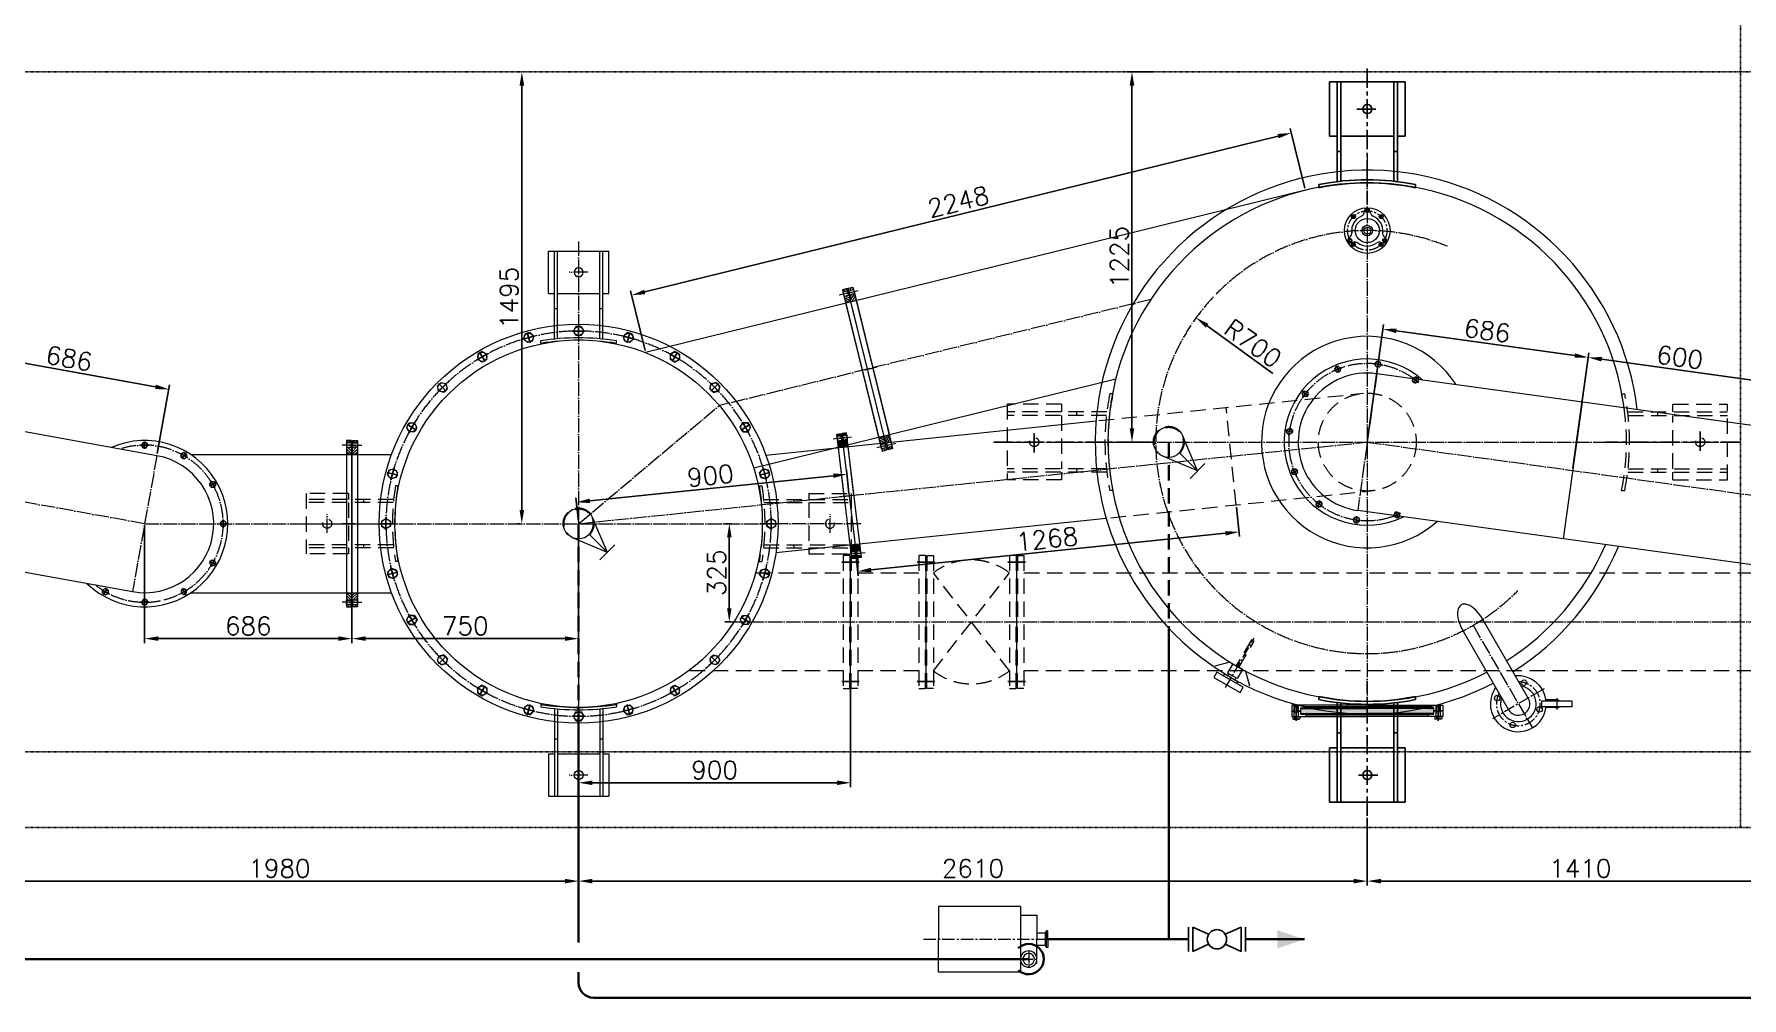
# Model space of a CAD drawing. Header units: millimetres. Extents: x 12181 to 44419, y -180123 to -157321.
# Drawn here: x 23020 to 28671, y -177285 to -174096 of the extents above; entities that cross this region are included whole.
import ezdxf

# ---------------------------------------------------------------- set-up
doc = ezdxf.new("R2010")
doc.units = ezdxf.units.MM
doc.header["$LTSCALE"] = 2
doc.header["$MEASUREMENT"] = 0
for name, pattern in [('ACAD_ISO04W100', [30, 24, -3, 0, -3]), ('CENTER', [50.8, 31.75, -6.35, 6.35, -6.35]), ('CENTER2', [28.575, 19.05, -3.175, 3.175, -3.175]), ('DASHED', [0.75, 0.5, -0.25]), ('DASHEDX2', [38.1, 25.4, -12.7]), ('DIVIDE2', [15.875, 6.35, -3.175, 0, -3.175, 0, -3.175])]:
    doc.linetypes.add(name, pattern=pattern)
doc.layers.get('0').update_dxf_attribs({"lineweight": 20})
for name, color, linetype, lineweight in [('1', 1, 'Continuous', 9), ('中心线', 1, 'CENTER2', 13), ('中心线层', 1, 'ACAD_ISO04W100', 9), ('乙醇', 220, 'Continuous', 30), ('剖面线层', 4, 'Continuous', 9), ('尺寸线层', 3, 'Continuous', 13), ('工艺线', 4, 'Continuous', 30), ('标注1', 7, 'Continuous', 5), ('细实线', 8, 'Continuous', 13), ('虚线', 142, 'DASHEDX2', 13)]:
    doc.layers.add(name, color=color, linetype=linetype, lineweight=lineweight)
for name, color, linetype in [('2', 2, 'DASHED'), ('3', 3, 'CENTER'), ('center', 1, 'CENTER'), ('P-FITT', 7, 'Continuous'), ('PIPE1', 1, 'Continuous'), ('PIPING1', 7, 'Continuous'), ('TEXT', 7, 'Continuous'), ('平台', 252, 'DIVIDE2')]:
    doc.layers.add(name, color=color, linetype=linetype)
doc.layers.get('PIPING1').off()
doc.styles.get("Standard").update_dxf_attribs({"font": 'txt.shx', "bigfont": 'hztxt.shx'})
doc.dimstyles.new('总装图', dxfattribs={"dimscale": 1.5, "dimtxt": 40, "dimasz": 30, "dimexe": 10, "dimexo": 5, "dimgap": 8, "dimtad": 1, "dimdec": 0, "dimtxsty": 'Standard', "dimcen": 2.5, "dimadec": 0, "dimazin": 0, "dimtfac": 1, "dimtdec": 0, "dimtmove": 0, "dimatfit": 3, "dimfxl": 1, "dimarcsym": 0})
pattern_1 = [(135, (1434.5051, 121861.4781), (-0.4419417382, -0.4419417382), []), (225, (1434.5051, 121861.4781), (0.4419417382, -0.4419417382), [])]

# ---------------------------------------------------------------- blocks, each defined once
blk = doc.blocks.new('A$C7E2A687A')
at = {"layer": '平台', "ltscale": 0.1}
for p, q in [((12725, -5225), (12725, 0)), ((0, -2725), (18900, -2725)), ((0, -4975), (18900, -4975)), ((0, -5225), (18900, -5225))]:
    blk.add_line(p, q, dxfattribs=at)
blk = doc.blocks.new('A$C6A160DEB')
for p, q in [((25.5, 73.2), (25.5, 0)), ((75.5, 73.2), (25.5, 73.2)), ((75.5, 100), (325.5, 100)), ((75.5, 100), (75.5, 0)), ((325.5, 100), (325.5, 0)), ((-8, 25.2), (-4, 25.2)), ((-8, 0), (-8, 25.2)), ((-8, 0), (-8, -25.2)), ((-4, -25.2), (-4, 25.2)), ((0, 19), (-4, 25.2)), ((0, 19), (0, -19.1)), ((0, 19), (25.5, 19)), ((25.5, -73.2), (25.5, 0)), ((75.5, 0), (75.5, -60.5)), ((325.5, -100), (325.5, 0)), ((-8, -25.2), (-4, -25.2)), ((0, -19.1), (-4, -25.2)), ((0, -19.1), (25.5, -19.1)), ((28.9, -73.2), (25.5, -73.2)), ((75.5, -60.5), (75.5, -100)), ((75.5, -100), (325.5, -100))]:
    blk.add_line(p, q)
for radius in [25, 17.5]:
    blk.add_circle((50.5, -60.5), radius)
at = {"layer": '中心线'}
for p, q in [((371.7, 0), (-40.3, 0)), ((50.5, -35.5), (50.5, -85.5)), ((75.5, -60.5), (25.5, -60.5))]:
    blk.add_line(p, q, dxfattribs=at)
blk = doc.blocks.new('A$C075C7496')
at = {"layer": 'center'}
for p, q in [((0, -378.3), (0, 68.5)), ((34.6, -243.8), (-34.9, -243.8))]:
    blk.add_line(p, q, dxfattribs=at)
at = {"layer": 'TEXT'}
for p, q in [((-160, 16.2), (-160, 6)), ((160, 16.2), (160, 6)), ((-100, -3.8), (-100, -333.8)), ((-88, -5.2), (-88, -333.8)), ((88, -5.2), (88, -333.8)), ((100, -3.8), (100, -333.8)), ((-100, -103.8), (-88, -103.8)), ((88, -103.8), (100, -103.8)), ((-125, -153.8), (-100, -153.8)), ((-125, -153.8), (-125, -333.8)), ((-88, -153.8), (88, -153.8)), ((100, -153.8), (125, -153.8)), ((125, -153.8), (125, -333.8)), ((-125, -333.8), (125, -333.8))]:
    blk.add_line(p, q, dxfattribs=at)
blk.add_circle((0, -243.8), 15, dxfattribs=at)
for radius, start, end in [(800, 258.463, 281.537), (810, 258.6074, 281.3926)]:
    blk.add_arc((0, 800), radius, start, end, dxfattribs=at)
blk = doc.blocks.new('*D2206')
at = {"layer": 'Defpoints', "color": 0}
for p in [(24821.5, -176390.2), (27431.5, -176681.8), (27431.5, -176898.4)]:
    blk.add_point(p, dxfattribs=at)
at = {"layer": '尺寸线层', "color": 0, "lineweight": -2}
for p, q in [((24821.5, -176397.7), (24821.5, -176913.4)), ((27431.5, -176689.3), (27431.5, -176913.4)), ((24866.5, -176898.4), (27386.5, -176898.4))]:
    blk.add_line(p, q, dxfattribs=at)
at = {"layer": '尺寸线层', "color": 0}
for points in [[(24866.5, -176890.9), (24866.5, -176905.9), (24821.5, -176898.4)], [(27386.5, -176890.9), (27386.5, -176905.9), (27431.5, -176898.4)]]:
    blk.add_solid(points, dxfattribs=at)
at = {"layer": '尺寸线层', "color": 0, "insert": (26126.5, -176856.4), "char_height": 60, "attachment_point": 5}
blk.add_mtext('2610', dxfattribs=at)
blk = doc.blocks.new('*U1981', base_point=(-70.7, 734.2))
at = {"color": 7}
for p, q in [((-78.6, 745.6), (-79.5, 744.1)), ((-79.5, 744.1), (-79.5, 724.3)), ((-70.7, 745.6), (-78.6, 745.6)), ((-70.7, 739.9), (-78.6, 739.9)), ((-70.7, 745.6), (-70.7, 722.8)), ((-70.7, 741.2), (-37.7, 741.2)), ((-55.7, 741.2), (-55.7, 727.2)), ((-37.7, 741.2), (-37.7, 727.2)), ((-37.7, 741.2), (-35.7, 739.2)), ((-35.7, 739.2), (-35.7, 729.2)), ((-78.6, 722.8), (-79.5, 724.3)), ((-70.7, 728.5), (-78.6, 728.5)), ((-70.7, 722.8), (-78.6, 722.8)), ((-70.7, 734.2), (-70.7, 734.2)), ((-70.7, 734.2), (-70.7, 734.2)), ((-70.7, 734.2), (-70.7, 734.2)), ((-70.7, 727.2), (-37.7, 727.2)), ((-35.7, 729.2), (-37.7, 727.2))]:
    blk.add_line(p, q, dxfattribs=at)
for centre, radius, start, end in [((-74.4, 742.8), 5.04, 154.3843, 214.3843), ((-60.6, 734.2), 18.8, 162.412, 197.588), ((-74.4, 725.7), 5.04, 145.6157, 205.6157)]:
    blk.add_arc(centre, radius, start, end, dxfattribs=at)
at = {"layer": '1', "color": 1}
for p, q in [((-55.7, 739.8), (-59.5, 741.2)), ((-55.7, 739.8), (-36.3, 739.8)), ((-55.7, 728.6), (-59.5, 727.2)), ((-55.7, 728.6), (-36.3, 728.6))]:
    blk.add_line(p, q, dxfattribs=at)
at = {"layer": '3', "color": 3, "ltscale": 2}
blk.add_line((-84.5, 734.2), (-30.7, 734.2), dxfattribs=at)
blk = doc.blocks.new('A$C649A0548')
at = {"layer": '细实线'}
h = blk.add_hatch(dxfattribs=at)
h.set_pattern_fill('ANSI37', color=256, scale=5, angle=90, style=0)
h.set_pattern_definition(pattern_1)
h.paths.add_polyline_path([(-200, -8), (-220, -8), (-220, -10.5), (-200, -10.5)])
h.paths.add_polyline_path([(220, -8), (200, -8), (200, -10.5), (220, -10.5)])
h = blk.add_hatch(dxfattribs=at)
h.set_pattern_fill('GRASS', color=256, scale=5, angle=90, style=0)
h.set_pattern_definition([(180, (1434.505, 121861.478), (-3.5355339, -3.5355339), [0.9375, -6.13356781]), (135, (1434.505, 121861.478), (-3.5355339, -3.5355339), [0.9375, -4.0625]), (225, (1434.505, 121861.478), (3.5355339, -3.5355339), [0.9375, -4.0625])])
h.paths.add_polyline_path([(0, -26.5), (0, -10.5), (-220, -10.5), (-220, -26.5)])
h.paths.add_polyline_path([(0, -10.5), (0, -26.5), (220, -26.5), (220, -10.5)])
h = blk.add_hatch(dxfattribs=at)
h.set_pattern_fill('ANSI37', color=256, scale=5, angle=90, style=0)
h.set_pattern_definition(pattern_1)
h.paths.add_polyline_path([(220, -26.5), (200, -26.5), (200, -29), (220, -29)])
h.paths.add_polyline_path([(-200, -26.5), (-220, -26.5), (-220, -29), (-200, -29)])
for p, q in [((0, 0), (-250, 0)), ((0, 0), (250, 0)), ((-250, 0), (-250, -18)), ((-250, -18), (-242, -18)), ((-250, -19), (-250, -37)), ((-250, -19), (-242, -19)), ((-250, -37), (-242, -37)), ((-241, -3), (-241, 0)), ((-229, -3), (-229, 0)), ((-228, -18), (-220, -18)), ((-228, -19), (-220, -19)), ((-228, -37), (0, -37)), ((-220, -29), (-220, -8)), ((-220, -8), (0, -8)), ((-220, -10.5), (0, -10.5)), ((-220, -26.5), (0, -26.5)), ((-220, -29), (0, -29)), ((-210, 0), (-210, -4)), ((-210, -4), (0, -4)), ((-206, -37), (-200, -31)), ((-200, -8), (-200, -4)), ((-200, -10.5), (-200, -8)), ((-200, -29), (-200, -26.5)), ((-200, -29), (-200, -31)), ((-200, -31), (0, -31)), ((210, -4), (0, -4)), ((220, -8), (0, -8)), ((220, -8), (0, -8)), ((220, -10.5), (0, -10.5)), ((220, -10.5), (0, -10.5)), ((220, -26.5), (0, -26.5)), ((220, -26.5), (0, -26.5)), ((220, -29), (0, -29)), ((220, -29), (0, -29)), ((200, -31), (0, -31)), ((228, -37), (0, -37)), ((200, -8), (200, -4)), ((200, -10.5), (200, -8)), ((200, -29), (200, -26.5)), ((200, -29), (200, -31)), ((206, -37), (200, -31)), ((210, 0), (210, -4)), ((220, -29), (220, -8)), ((228, -18), (220, -18)), ((228, -19), (220, -19)), ((229, -3), (229, 0)), ((241, -3), (241, 0)), ((250, -18), (242, -18)), ((250, -19), (242, -19)), ((250, -37), (242, -37)), ((250, 0), (250, -18)), ((250, -19), (250, -37))]:
    blk.add_line(p, q)
at = {"layer": '中心线层'}
blk.add_line((0, 10), (0, -43.6), dxfattribs=at)
at = {"layer": '细实线'}
for p, q in [((-242, -4), (-242, 0)), ((-228, -18), (-228, 0)), ((228, -18), (228, 0)), ((242, -4), (242, 0))]:
    blk.add_line(p, q, dxfattribs=at)
at = {"rotation": 90}
blk.add_blockref('*U1981', (-235, -37), dxfattribs=at)
at = {"xscale": -1, "rotation": 270}
blk.add_blockref('*U1981', (235, -37), dxfattribs=at)
blk = doc.blocks.new('ARRAY')
at = {"layer": 'PIPE1'}
blk.add_solid([(0, 0), (-1, -3), (1, -3)], dxfattribs=at)
blk = doc.blocks.new('ARRAYR')
at = {"layer": 'PIPING1', "rotation": 270}
blk.add_blockref('ARRAY', (0, 0), dxfattribs=at)
blk = doc.blocks.new('ARROWR')
at = {"layer": 'PIPING1'}
blk.add_blockref('ARRAYR', (0.12, -0.03), dxfattribs=at)
blk = doc.blocks.new('A$C418601B7')
at = {"layer": 'P-FITT', "color": 7}
for p, q in [((-2.35, 1), (-2.35, -1)), ((-2, 1), (-2, -1)), ((-0.69, 0.41), (-2, 1)), ((0.69, 0.41), (2, 1)), ((2, 1), (2, -1)), ((2.35, 1), (2.35, -1)), ((-2, -1), (-0.69, -0.41)), ((2, -1), (0.69, -0.41))]:
    blk.add_line(p, q, dxfattribs=at)
blk.add_circle((0, 0), 0.8, dxfattribs=at)
blk = doc.blocks.new('A$C082A5A86')
at = {"layer": '工艺线', "xscale": 40, "yscale": 40, "zscale": 40}
blk.add_blockref('A$C418601B7', (-93.8, 0), dxfattribs=at)
blk = doc.blocks.new('*D2157')
at = {"layer": 'Defpoints', "color": 0}
for p in [(24821.5, -175715.6), (24071.5, -175944.1), (24821.5, -176096)]:
    blk.add_point(p, dxfattribs=at)
at = {"layer": '尺寸线层', "color": 0, "lineweight": -2}
for p, q in [((24821.5, -175723.1), (24821.5, -176111)), ((24071.5, -175951.6), (24071.5, -176111)), ((24116.5, -176096), (24776.5, -176096))]:
    blk.add_line(p, q, dxfattribs=at)
at = {"layer": '尺寸线层', "color": 0}
for points in [[(24116.5, -176088.5), (24116.5, -176103.5), (24071.5, -176096)], [(24776.5, -176088.5), (24776.5, -176103.5), (24821.5, -176096)]]:
    blk.add_solid(points, dxfattribs=at)
at = {"layer": '尺寸线层', "color": 0, "insert": (24446.5, -176054), "char_height": 60, "attachment_point": 5}
blk.add_mtext('750', dxfattribs=at)
blk = doc.blocks.new('*U2014', base_point=(600, 295.1))
at = {"color": 7}
for p, q in [((585, 303.7), (600, 312.4)), ((585, 303.7), (585, 286.4)), ((585, 286.4), (600, 277.7)), ((615, 303.7), (600, 312.4)), ((615, 286.4), (600, 277.7)), ((615, 303.7), (615, 286.4))]:
    blk.add_line(p, q, dxfattribs=at)
blk.add_circle((600, 295.1), 15, dxfattribs=at)
at = {"layer": '3', "color": 3}
for p, q in [((582, 295.1), (618, 295.1)), ((600, 315.4), (600, 274.7))]:
    blk.add_line(p, q, dxfattribs=at)
blk = doc.blocks.new('A$C54754582')
at = {"layer": '剖面线层'}
h = blk.add_hatch(dxfattribs=at)
h.set_pattern_fill('ANSI31', color=256, scale=2, style=0)
h.set_pattern_definition([(45, (-468.4355, -341.444), (-4.49013, 4.49013), [])])
h.paths.add_polyline_path([(237, 16.5), (235.5, 18), (230, 18), (230, 0), (253, 0), (253, 16), (251, 18), (247.4, 18), (245.5, 18), (244, 16.5), (242.5, 18), (238.5, 18)])
h.paths.add_polyline_path([(275, 16), (267, 16), (267, 0), (275, 0)])
h.paths.add_polyline_path([(-237, 16.5), (-238.5, 18), (-242.5, 18), (-244, 16.5), (-245.5, 18), (-251, 18), (-253, 16), (-253, 0), (-230, 0), (-230, 18), (-233.6, 18), (-235.5, 18)])
h.paths.add_polyline_path([(-267, 16), (-275, 16), (-275, 0), (-267, 0)])
for p, q in [((-260, 0), (260, 0)), ((-253, 16), (-251, 18)), ((-245.5, 18), (-244, 18)), ((-245.5, 18), (-244, 16.5)), ((-244, 18), (-242.5, 18)), ((-244, 16.5), (-242.5, 18)), ((-238.5, 18), (-237, 18)), ((-238.5, 18), (-237, 16.5)), ((-237, 18), (-235.5, 18)), ((-237, 16.5), (-235.5, 18)), ((247.4, 18), (-233.6, 18)), ((237, 18), (235.5, 18)), ((237, 16.5), (235.5, 18)), ((238.5, 18), (237, 18)), ((238.5, 18), (237, 16.5)), ((244, 18), (242.5, 18)), ((244, 16.5), (242.5, 18)), ((245.5, 18), (244, 18)), ((245.5, 18), (244, 16.5)), ((251, 18), (247.4, 18)), ((253, 16), (251, 18))]:
    blk.add_line(p, q)
for points in [[(-253, 16), (-275, 16), (-275, 0), (275, 0), (275, 16), (253, 16)], [(-230, 18), (-251, 18)], [(247.4, 18), (251, 18)]]:
    blk.add_lwpolyline(points)
for points in [[(-267, 0), (-253, 0), (-253, 16), (-267, 16)], [(-230, 0), (230, 0), (230, 18), (-230, 18)], [(267, 0), (253, 0), (253, 16), (267, 16)]]:
    blk.add_lwpolyline(points, close=True)
at = {"layer": '中心线层'}
for p, q in [((-260, 26), (-260, -14.4)), ((0, 26), (0, -14.4)), ((260, 26), (260, -14.4))]:
    blk.add_line(p, q, dxfattribs=at)
blk = doc.blocks.new('A$C518B66CE')
at = {"layer": '标注1', "lineweight": 5}
for p, q in [((0, 200), (-69.5, 28.1)), ((-52, 200), (52, 200)), ((0, 75), (0, 200)), ((0, 200), (69.5, 28.1))]:
    blk.add_line(p, q, dxfattribs=at)
blk.add_circle((0, 0), 75, dxfattribs=at)
blk = doc.blocks.new('*U1896', base_point=(600, 295.1))
at = {"color": 7}
for p, q in [((591, 300.3), (600, 305.5)), ((591, 300.3), (591, 289.9)), ((591, 289.9), (600, 284.7)), ((609, 300.3), (600, 305.5)), ((609, 289.9), (600, 284.7)), ((609, 300.3), (609, 289.9))]:
    blk.add_line(p, q, dxfattribs=at)
blk.add_circle((600, 295.1), 9, dxfattribs=at)
at = {"layer": '3', "color": 3}
for p, q in [((588, 295.1), (612, 295.1)), ((600, 308.5), (600, 281.7))]:
    blk.add_line(p, q, dxfattribs=at)
blk = doc.blocks.new('*D2237')
at = {"layer": 'Defpoints', "color": 0}
for p in [(25320.3, -175715.6), (25335.4, -175715.6), (25335.4, -176040.6)]:
    blk.add_point(p, dxfattribs=at)
at = {"layer": '尺寸线层', "color": 0, "lineweight": -2}
for p, q in [((25327.9, -175715.6), (25305.3, -175715.6)), ((25320.3, -175995.6), (25320.3, -175760.6)), ((25327.9, -176040.6), (25305.3, -176040.6))]:
    blk.add_line(p, q, dxfattribs=at)
at = {"layer": '尺寸线层', "color": 0}
for points in [[(25312.8, -175760.6), (25327.8, -175760.6), (25320.3, -175715.6)], [(25312.8, -175995.6), (25327.8, -175995.6), (25320.3, -176040.6)]]:
    blk.add_solid(points, dxfattribs=at)
at = {"layer": '尺寸线层', "color": 0, "insert": (25278.3, -175878.1), "char_height": 60, "attachment_point": 5, "rotation": 90}
blk.add_mtext('325', dxfattribs=at)
blk = doc.blocks.new('b44')
for p, q in [((212.6, 429.8), (212.6, 421.6)), ((257.6, 415.6), (257.6, 125.6)), ((267.6, 414.4), (267.6, 125.6)), ((407.6, 414.4), (407.6, 125.6)), ((417.6, 415.6), (417.6, 125.6)), ((462.6, 429.8), (462.6, 421.6)), ((257.6, 315.6), (267.6, 315.6)), ((407.6, 315.6), (417.6, 315.6)), ((237.6, 265.6), (237.6, 125.6)), ((237.6, 265.6), (257.6, 265.6)), ((267.6, 265.6), (407.6, 265.6)), ((417.6, 265.6), (437.6, 265.6)), ((437.6, 265.6), (437.6, 125.6)), ((237.6, 125.6), (437.6, 125.6))]:
    blk.add_line(p, q)
blk.add_circle((337.6, 195.6), 15)
for centre, radius, start, end in [((337.6, 1193.2), 773.6, 260.7016, 279.2984), ((337.6, 1198.8), 787.2, 260.8629, 279.1371)]:
    blk.add_arc(centre, radius, start, end)
at = {"layer": '中心线层'}
for p, q in [((337.6, 93.8), (337.6, 427.2)), ((368.2, 195.6), (306.6, 195.6))]:
    blk.add_line(p, q, dxfattribs=at)
blk = doc.blocks.new('A$C46DB09D0')
blk.add_blockref('b44', (-337.6, -419.6))
blk = doc.blocks.new('*D2284')
at = {"layer": 'Defpoints', "color": 0}
for p in [(26865.1, -175034.2), (27431.5, -175445.6)]:
    blk.add_point(p, dxfattribs=at)
at = {"layer": '尺寸线层', "color": 0, "lineweight": -2}
blk.add_line((27119.2, -175218.7), (26901.6, -175060.7), dxfattribs=at)
at = {"layer": '尺寸线层', "color": 0}
blk.add_solid([(26906, -175054.6), (26897.1, -175066.7), (26865.1, -175034.2)], dxfattribs=at)
at = {"layer": '尺寸线层', "color": 0, "insert": (27053.3, -175118.9), "char_height": 60, "attachment_point": 5, "rotation": 324.0089}
blk.add_mtext('R700', dxfattribs=at)
blk = doc.blocks.new('*U247')
at = {"color": 3, "linetype": 'CENTER'}
for p, q in [((2575.8, -1684.2), (2560.2, -1684.2)), ((2568, -1676.4), (2568, -1692))]:
    blk.add_line(p, q, dxfattribs=at)
at = {"color": 7, "linetype": 'Continuous'}
blk.add_lwpolyline([(2566.3, -1681.2), (2564.6, -1684.2), (2566.3, -1687.2), (2569.7, -1687.2), (2571.5, -1684.2), (2569.7, -1681.2)], close=True, dxfattribs=at)
for radius in [6.5, 3.46]:
    blk.add_circle((2568, -1684.2), radius, dxfattribs=at)
blk = doc.blocks.new('Hex Head Screw - 10 mm top')
at = {"color": 0, "linetype": 'Continuous'}
for p, q in [((-7.9, 4.5), (0, 9.1)), ((-7.9, -4.5), (-7.9, 4.5)), ((7.9, 4.5), (0, 9.1)), ((7.9, -4.5), (7.9, 4.5)), ((-7.9, -4.5), (0, -9.1)), ((7.9, -4.5), (0, -9.1))]:
    blk.add_line(p, q, dxfattribs=at)
blk.add_circle((0, 0), 7.87, dxfattribs=at)
blk = doc.blocks.new('A$C76B82D14')
at = {"linetype": 'Continuous'}
for p, q in [((-10.7, 57.4), (-7.6, 68.1)), ((10.7, 57.4), (7.6, 68.1)), ((-55, -19.4), (-62.8, -27.5)), ((-44.3, -38), (-55.2, -40.6)), ((44.3, -38), (55.2, -40.6)), ((55, -19.4), (62.8, -27.5))]:
    blk.add_line(p, q, dxfattribs=at)
for radius in [75.5, 40, 17.5, 11.5]:
    blk.add_circle((0, 0), radius, dxfattribs=at)
for centre, radius, start, end in [((-25.1, 61.6), 15, 292.1885, 343.5449), ((0, 65.5), 8, 19.2345, 160.7655), ((25.1, 61.6), 15, 196.4551, 247.8115), ((0, 0), 51.5, 112.1885, 187.8115), ((0, 0), 51.5, 352.1885, 67.8115), ((-56.7, -32.8), 8, 139.2345, 280.7655), ((-65.9, -9), 15, 316.4551, 7.8115), ((-40.8, -52.6), 15, 52.1885, 103.5449), ((0, 0), 51.5, 232.1885, 307.8115), ((40.8, -52.6), 15, 76.4551, 127.8115), ((65.9, -9), 15, 172.1885, 223.5449), ((56.7, -32.8), 8, 259.2345, 40.7655)]:
    blk.add_arc(centre, radius, start, end, dxfattribs=at)
at = {"layer": '中心线'}
blk.add_circle((0, 0), 65, dxfattribs=at)
at = {"linetype": 'CENTER'}
for p, rotation in [((579, -2960.8), 135.0000000002948), ((-2960.8, -579), 44.99999999970522), ((2960.8, 579), 224.9999999997052), ((-579, 2960.8), 315.0000000002948)]:
    blk.add_blockref('*U247', p, dxfattribs=dict(at, rotation=rotation))
at = {"yscale": 0.5999999999985448, "zscale": 0.6}
for p, xscale, rotation in [((0, 65), 0.5999999999985448, 90), ((-56.3, -32.5), 0.6000000000028435, 210.0000000001642), ((56.3, -32.5), 0.6000000000028435, 329.9999999998359)]:
    blk.add_blockref('Hex Head Screw - 10 mm top', p, dxfattribs=dict(at, xscale=xscale, rotation=rotation))
blk = doc.blocks.new('A$C490534ED')
at = {"layer": 'center'}
for p, q in [((-117.8, -34.6), (-117.8, 34.9)), ((-252.3, 0), (194.5, 0))]:
    blk.add_line(p, q, dxfattribs=at)
at = {"layer": '虚线'}
for p, q in [((-27.8, 125), (-207.8, 125)), ((-207.8, 125), (-207.8, -125)), ((-27.8, 125), (-27.8, 100)), ((142.2, 160), (132, 160)), ((122.2, 100), (-207.8, 100)), ((120.8, 88), (-207.8, 88)), ((-27.8, 88), (-27.8, -88)), ((22.2, 100), (22.2, 88)), ((120.8, -88), (-207.8, -88)), ((122.2, -100), (-207.8, -100)), ((-27.8, -100), (-27.8, -125)), ((22.2, -88), (22.2, -100)), ((-27.8, -125), (-207.8, -125)), ((142.2, -160), (132, -160))]:
    blk.add_line(p, q, dxfattribs=at)
blk.add_circle((-117.8, 0), 15, dxfattribs=at)
for radius, start, end in [(810, 168.6074, 191.3926), (800, 168.463, 191.537)]:
    blk.add_arc((926, 0), radius, start, end, dxfattribs=at)
blk = doc.blocks.new('A$C44D60053')
for p, q in [((-24, -220), (-24, 220)), ((-24, 220), (-2, 220)), ((-2, 220), (-2, 0)), ((-2, 181.5), (0, 181.5)), ((0, 181.5), (0, -181.5)), ((-2, -220), (-2, 0)), ((-2, -220), (-24, -220)), ((-2, -181.5), (0, -181.5))]:
    blk.add_line(p, q)
at = {"layer": '3'}
for p, q in [((-29, 197.5), (5, 197.5)), ((-29, -197.5), (5, -197.5))]:
    blk.add_line(p, q, dxfattribs=at)
blk = doc.blocks.new('A$C3CD03B63')
at = {"layer": '剖面线层'}
h = blk.add_hatch(dxfattribs=at)
h.set_pattern_fill('ANSI31', color=256, style=0)
h.set_pattern_definition([(45, (-435.009, -393.5445), (-2.245064, 2.245064), [])])
h.paths.add_polyline_path([(-199.5, -2), (-207.5, -2), (-207.5, -16), (-199.5, -16)])
h.paths.add_polyline_path([(-165, 0), (-171.5, 0), (-173, -1.5), (-174.5, 0), (-178, 0), (-179.5, -1.5), (-181, 0), (-183.5, 0), (-185.5, -2), (-185.5, -16), (-165, -16)])
h.paths.add_polyline_path([(185.5, -2), (183.5, 0), (181, 0), (179.5, -1.5), (178, 0), (174.5, 0), (173, -1.5), (171.5, 0), (165, 0), (165, -16), (185.5, -16)])
h.paths.add_polyline_path([(207.5, -2), (199.5, -2), (199.5, -16), (207.5, -16)])
for p, q in [((-183.5, 0), (183.5, 0)), ((-207.5, -16), (-207.5, -2)), ((-207.5, -2), (-185.5, -2)), ((207.5, -16), (-207.5, -16)), ((0, -16), (-190, -16)), ((-185.5, -2), (-183.5, 0)), ((-181, 0), (-179.5, 0)), ((-181, 0), (-179.5, -1.5)), ((-179.5, 0), (-178, 0)), ((-179.5, -1.5), (-178, 0)), ((-174.5, 0), (-173, 0)), ((-174.5, 0), (-173, -1.5)), ((-173, 0), (-171.5, 0)), ((-173, -1.5), (-171.5, 0)), ((-165, 0), (-165, -16)), ((0, -16), (-161.5, -16)), ((165, 0), (165, -16)), ((173, 0), (171.5, 0)), ((173, -1.5), (171.5, 0)), ((174.5, 0), (173, 0)), ((174.5, 0), (173, -1.5)), ((179.5, 0), (178, 0)), ((179.5, -1.5), (178, 0)), ((181, 0), (179.5, 0)), ((181, 0), (179.5, -1.5)), ((185.5, -2), (183.5, 0)), ((207.5, -2), (185.5, -2)), ((207.5, -16), (207.5, -2))]:
    blk.add_line(p, q)
for points in [[(-199.5, -16), (-185.5, -16), (-185.5, -2), (-199.5, -2)], [(199.5, -16), (185.5, -16), (185.5, -2), (199.5, -2)]]:
    blk.add_lwpolyline(points, close=True)
at = {"layer": '中心线层'}
for p, q in [((-192.5, 10), (-192.5, -30.4)), ((0, 9.1), (0, -31.3)), ((192.5, 10), (192.5, -30.4))]:
    blk.add_line(p, q, dxfattribs=at)
blk = doc.blocks.new('*D2308')
at = {"layer": 'Defpoints', "color": 0}
for p in [(23385.4, -175715.6), (24071.5, -175944.1), (24071.5, -176096)]:
    blk.add_point(p, dxfattribs=at)
at = {"layer": '尺寸线层', "color": 0, "lineweight": -2}
for p, q in [((23385.4, -175723.1), (23385.4, -176111)), ((24071.5, -175951.6), (24071.5, -176111)), ((23430.4, -176096), (24026.5, -176096))]:
    blk.add_line(p, q, dxfattribs=at)
at = {"layer": '尺寸线层', "color": 0}
for points in [[(23430.4, -176088.5), (23430.4, -176103.5), (23385.4, -176096)], [(24026.5, -176088.5), (24026.5, -176103.5), (24071.5, -176096)]]:
    blk.add_solid(points, dxfattribs=at)
at = {"layer": '尺寸线层', "color": 0, "insert": (23728.4, -176054), "char_height": 60, "attachment_point": 5}
blk.add_mtext('686', dxfattribs=at)
blk = doc.blocks.new('*D2309')
at = {"layer": 'Defpoints', "color": 0}
for p in [(22790.3, -175149.3), (22750.7, -175369.1), (23425.9, -175490.7)]:
    blk.add_point(p, dxfattribs=at)
at = {"layer": '尺寸线层', "color": 0, "lineweight": -2}
for p, q in [((22752.1, -175361.7), (22793, -175134.5)), ((23421.2, -175262.9), (22834.6, -175157.2)), ((23427.2, -175483.3), (23468.1, -175256.1))]:
    blk.add_line(p, q, dxfattribs=at)
at = {"layer": '尺寸线层', "color": 0}
for points in [[(22836, -175149.8), (22833.3, -175164.6), (22790.3, -175149.3)], [(23422.5, -175255.5), (23419.9, -175270.3), (23465.5, -175270.9)]]:
    blk.add_solid(points, dxfattribs=at)
at = {"layer": '尺寸线层', "color": 0, "insert": (23135.4, -175168.7), "char_height": 60, "attachment_point": 5, "rotation": 349.7877}
blk.add_mtext('686', dxfattribs=at)
blk = doc.blocks.new('A$C78213219')
at = {"layer": 'center'}
for p, q in [((-260.2, 34.6), (-260.2, -34.9)), ((-125.7, 0), (-572.5, 0))]:
    blk.add_line(p, q, dxfattribs=at)
at = {"layer": '虚线'}
for p, q in [((-520.2, 160), (-510, 160)), ((-350.2, 125), (-170.2, 125)), ((-350.2, 100), (-350.2, 125)), ((-170.2, -125), (-170.2, 125)), ((-500.2, 100), (-170.2, 100)), ((-498.8, 88), (-170.2, 88)), ((-400.2, 88), (-400.2, 100)), ((-350.2, -88), (-350.2, 88)), ((-500.2, -100), (-170.2, -100)), ((-498.8, -88), (-170.2, -88)), ((-400.2, -100), (-400.2, -88)), ((-350.2, -125), (-350.2, -100)), ((-520.2, -160), (-510, -160)), ((-350.2, -125), (-170.2, -125))]:
    blk.add_line(p, q, dxfattribs=at)
blk.add_circle((-260.2, 0), 15, dxfattribs=at)
for radius, start, end in [(800, 348.463, 11.537), (810, 348.6074, 11.3926)]:
    blk.add_arc((-1304, 0), radius, start, end, dxfattribs=at)
blk = doc.blocks.new('*D2317')
at = {"layer": 'Defpoints', "color": 0}
for p in [(22841.5, -176720.6), (24821.5, -176720.6), (24821.5, -176898.4)]:
    blk.add_point(p, dxfattribs=at)
at = {"layer": '尺寸线层', "color": 0, "lineweight": -2}
for p, q in [((22841.5, -176728.1), (22841.5, -176913.4)), ((24821.5, -176728.1), (24821.5, -176913.4)), ((22886.5, -176898.4), (24776.5, -176898.4))]:
    blk.add_line(p, q, dxfattribs=at)
at = {"layer": '尺寸线层', "color": 0}
for points in [[(22886.5, -176890.9), (22886.5, -176905.9), (22841.5, -176898.4)], [(24776.5, -176890.9), (24776.5, -176905.9), (24821.5, -176898.4)]]:
    blk.add_solid(points, dxfattribs=at)
at = {"layer": '尺寸线层', "color": 0, "insert": (23831.5, -176856.4), "char_height": 60, "attachment_point": 5}
blk.add_mtext('1980', dxfattribs=at)
blk = doc.blocks.new('*D2318')
at = {"layer": 'Defpoints', "color": 0}
for p in [(27431.5, -176681.8), (28841.5, -176720.6), (28841.5, -176898.4)]:
    blk.add_point(p, dxfattribs=at)
at = {"layer": '尺寸线层', "color": 0, "lineweight": -2}
for p, q in [((27431.5, -176689.3), (27431.5, -176913.4)), ((28841.5, -176728.1), (28841.5, -176913.4)), ((27476.5, -176898.4), (28796.5, -176898.4))]:
    blk.add_line(p, q, dxfattribs=at)
at = {"layer": '尺寸线层', "color": 0}
for points in [[(27476.5, -176890.9), (27476.5, -176905.9), (27431.5, -176898.4)], [(28796.5, -176890.9), (28796.5, -176905.9), (28841.5, -176898.4)]]:
    blk.add_solid(points, dxfattribs=at)
at = {"layer": '尺寸线层', "color": 0, "insert": (28136.5, -176856.4), "char_height": 60, "attachment_point": 5}
blk.add_mtext('1410', dxfattribs=at)
blk = doc.blocks.new('*D2321')
at = {"layer": 'Defpoints', "color": 0}
for p in [(25721.5, -176222.1), (24821.5, -176375.6), (24821.5, -176573)]:
    blk.add_point(p, dxfattribs=at)
at = {"layer": '尺寸线层', "color": 0, "lineweight": -2}
for p, q in [((25721.5, -176229.6), (25721.5, -176588)), ((24821.5, -176383.1), (24821.5, -176588)), ((25676.5, -176573), (24866.5, -176573))]:
    blk.add_line(p, q, dxfattribs=at)
at = {"layer": '尺寸线层', "color": 0}
for points in [[(24866.5, -176565.5), (24866.5, -176580.5), (24821.5, -176573)], [(25676.5, -176565.5), (25676.5, -176580.5), (25721.5, -176573)]]:
    blk.add_solid(points, dxfattribs=at)
at = {"layer": '尺寸线层', "color": 0, "insert": (25271.5, -176531), "char_height": 60, "attachment_point": 5}
blk.add_mtext('900', dxfattribs=at)
blk = doc.blocks.new('*D2322')
at = {"layer": 'Defpoints', "color": 0}
for p in [(24814.2, -175644.6), (25716.8, -175623.2), (24821.5, -175715.6)]:
    blk.add_point(p, dxfattribs=at)
at = {"layer": '尺寸线层', "color": 0, "lineweight": -2}
for p, q in [((25664.7, -175556.8), (24859, -175639.9)), ((25716, -175615.8), (25707.9, -175537.3)), ((24820.8, -175708.1), (24812.7, -175629.6))]:
    blk.add_line(p, q, dxfattribs=at)
at = {"layer": '尺寸线层', "color": 0}
for points in [[(25663.9, -175549.4), (25665.5, -175564.3), (25709.4, -175552.2)], [(24858.2, -175632.5), (24859.7, -175647.4), (24814.2, -175644.6)]]:
    blk.add_solid(points, dxfattribs=at)
at = {"layer": '尺寸线层', "color": 0, "insert": (25257.5, -175556.6), "char_height": 60, "attachment_point": 5, "rotation": 5.89}
blk.add_mtext('900', dxfattribs=at)
blk = doc.blocks.new('*D2323')
at = {"layer": 'Defpoints', "color": 0}
for p in [(27226.6, -174612.4), (24996.6, -174959.6), (25043.3, -175149.5)]:
    blk.add_point(p, dxfattribs=at)
at = {"layer": '尺寸线层', "color": 0, "lineweight": -2}
for p, q in [((27136.2, -174433.3), (25040.3, -174948.9)), ((27224.8, -174605.1), (27176.3, -174408)), ((25041.5, -175142.2), (24993, -174945))]:
    blk.add_line(p, q, dxfattribs=at)
at = {"layer": '尺寸线层', "color": 0}
for points in [[(27134.4, -174426), (27138, -174440.6), (27179.9, -174422.6)], [(25038.5, -174941.6), (25042.1, -174956.1), (24996.6, -174959.6)]]:
    blk.add_solid(points, dxfattribs=at)
at = {"layer": '尺寸线层', "color": 0, "insert": (26078.2, -174650.3), "char_height": 60, "attachment_point": 5, "rotation": 13.8195}
blk.add_mtext('2248', dxfattribs=at)
blk = doc.blocks.new('*D2325')
at = {"layer": 'Defpoints', "color": 0}
for p in [(28162.8, -175165.4), (27431.5, -175445.6), (28111.1, -175539.5)]:
    blk.add_point(p, dxfattribs=at)
at = {"layer": '尺寸线层', "color": 0, "lineweight": -2}
for p, q in [((27432.5, -175438.2), (27485.3, -175056.6)), ((27527.8, -175077.6), (28118.2, -175159.2)), ((28112.1, -175532.1), (28164.8, -175150.5))]:
    blk.add_line(p, q, dxfattribs=at)
at = {"layer": '尺寸线层', "color": 0}
for points in [[(27528.8, -175070.2), (27526.8, -175085), (27483.2, -175071.5)], [(28119.2, -175151.8), (28117.2, -175166.6), (28162.8, -175165.4)]]:
    blk.add_solid(points, dxfattribs=at)
at = {"layer": '尺寸线层', "color": 0, "insert": (27828.7, -175076.8), "char_height": 60, "attachment_point": 5, "rotation": 352.1322}
blk.add_mtext('686', dxfattribs=at)
blk = doc.blocks.new('*D2326')
at = {"layer": 'Defpoints', "color": 0}
for p in [(28757.5, -175247.6), (28737.1, -175395.3), (28111.1, -175539.5)]:
    blk.add_point(p, dxfattribs=at)
at = {"layer": '尺寸线层', "color": 0, "lineweight": -2}
for p, q in [((28112.1, -175532.1), (28164.8, -175150.5)), ((28207.3, -175171.5), (28712.9, -175241.4)), ((28738.1, -175387.9), (28759.6, -175232.7))]:
    blk.add_line(p, q, dxfattribs=at)
at = {"layer": '尺寸线层', "color": 0}
for points in [[(28208.4, -175164.1), (28206.3, -175179), (28162.8, -175165.4)], [(28714, -175234), (28711.9, -175248.8), (28757.5, -175247.6)]]:
    blk.add_solid(points, dxfattribs=at)
at = {"layer": '尺寸线层', "color": 0, "insert": (28465.9, -175164.9), "char_height": 60, "attachment_point": 5, "rotation": 352.1322}
blk.add_mtext('600', dxfattribs=at)
blk = doc.blocks.new('*D2338')
at = {"layer": 'Defpoints', "color": 0}
for p in [(26652.8, -174220.6), (26724, -174220.6), (26724, -175445.6)]:
    blk.add_point(p, dxfattribs=at)
at = {"layer": '尺寸线层', "color": 0, "lineweight": -2}
for p, q in [((26716.5, -174220.6), (26637.8, -174220.6)), ((26652.8, -175400.6), (26652.8, -174265.6)), ((26716.5, -175445.6), (26637.8, -175445.6))]:
    blk.add_line(p, q, dxfattribs=at)
at = {"layer": '尺寸线层', "color": 0}
for points in [[(26645.3, -174265.6), (26660.3, -174265.6), (26652.8, -174220.6)], [(26645.3, -175400.6), (26660.3, -175400.6), (26652.8, -175445.6)]]:
    blk.add_solid(points, dxfattribs=at)
at = {"layer": '尺寸线层', "color": 0, "insert": (26610.8, -174833.1), "char_height": 60, "attachment_point": 5, "rotation": 90}
blk.add_mtext('1225', dxfattribs=at)
blk = doc.blocks.new('*D2339')
at = {"layer": 'Defpoints', "color": 0}
for p in [(24633.7, -174220.6), (24635, -174220.6), (24635, -175715.6)]:
    blk.add_point(p, dxfattribs=at)
at = {"layer": '尺寸线层', "color": 0, "lineweight": -2}
for p, q in [((24627.5, -174220.6), (24618.7, -174220.6)), ((24633.7, -175670.6), (24633.7, -174265.6)), ((24627.5, -175715.6), (24618.7, -175715.6))]:
    blk.add_line(p, q, dxfattribs=at)
at = {"layer": '尺寸线层', "color": 0}
for points in [[(24626.2, -174265.6), (24641.2, -174265.6), (24633.7, -174220.6)], [(24626.2, -175670.6), (24641.2, -175670.6), (24633.7, -175715.6)]]:
    blk.add_solid(points, dxfattribs=at)
at = {"layer": '尺寸线层', "color": 0, "insert": (24591.7, -174968.1), "char_height": 60, "attachment_point": 5, "rotation": 90}
blk.add_mtext('1495', dxfattribs=at)
blk = doc.blocks.new('*D2343')
at = {"layer": 'Defpoints', "color": 0}
for p in [(26997.6, -175653.3), (27006.9, -175742.9), (25735.9, -175783.8)]:
    blk.add_point(p, dxfattribs=at)
at = {"layer": '尺寸线层', "color": 0, "lineweight": -2}
for p, q in [((26998.4, -175660.7), (27008.4, -175757.8)), ((25790, -175868.8), (26962.1, -175747.5)), ((25736.7, -175791.3), (25746.7, -175888.3))]:
    blk.add_line(p, q, dxfattribs=at)
at = {"layer": '尺寸线层', "color": 0}
for points in [[(26961.4, -175740.1), (26962.9, -175755), (27006.9, -175742.9)], [(25789.2, -175861.3), (25790.7, -175876.2), (25745.2, -175873.4)]]:
    blk.add_solid(points, dxfattribs=at)
at = {"layer": '尺寸线层', "color": 0, "insert": (26371.7, -175766.4), "char_height": 60, "attachment_point": 5, "rotation": 5.9061}
blk.add_mtext('1268', dxfattribs=at)

msp = doc.modelspace()

# ---------------------------------------------------------------- linework, layer by layer
for p, q in [((27226.6, -174612.4), (25043.3, -175149.5)), ((23425.9, -175490.7), (21372, -175120.7)), ((26599.2, -175237.4), (25401.2, -175532.1)), ((29416.6, -175489.2), (27462.8, -175219.2)), ((28142.3, -175313.1), (28079.8, -175765.8)), ((25441.3, -175488.7), (26534.2, -175375.6)), ((23538.4, -175487.1), (24066.5, -175487.1)), ((24066.5, -175487.1), (24202.3, -175487.1)), ((24071.5, -175487.1), (24071.5, -175944.1)), ((21291, -175570.5), (23344.9, -175940.5)), ((25474.6, -175810.8), (26567.6, -175697.8)), ((29354.1, -175941.9), (27400.2, -175671.9)), ((23538.4, -175944.1), (24066.5, -175944.1)), ((24066.5, -175944.1), (24202.3, -175944.1)), ((27964.5, -176292.6), (27814.4, -176032.8)), ((27898.6, -176330.6), (27749.5, -176072.4)), ((26934.2, -176206.9), (26924.2, -176224.3)), ((27020.8, -176256.9), (26934.2, -176206.9)), ((26924.2, -176224.3), (27010.8, -176274.3)), ((27010.8, -176274.3), (27020.8, -176256.9)), ((28009, -176321.6), (28009, -176301.6)), ((28009, -176301.6), (28109, -176301.6)), ((28109, -176321.6), (28009, -176321.6)), ((28059, -176298.9), (28023.1, -176298.9)), ((28059, -176324.3), (28023.1, -176324.3)), ((28109, -176301.6), (28109, -176321.6))]:
    msp.add_line(p, q)
for centre, radius in [((24821.5, -175715.6), 660), ((27950.3, -176241.6), 9), ((27861.5, -176292.8), 9), ((28001.6, -176330.4), 9), ((27912.8, -176381.6), 9)]:
    msp.add_circle(centre, radius)
at = {"color": 0}
msp.add_circle((24821.5, -175715.6), 608, dxfattribs=at)
for centre, radius, start, end in [((27431.5, -175445.6), 900, 6.8399, 297.5801), ((27431.5, -175445.6), 350, 32.8895, 311.3748), ((27431.5, -175445.6), 275, 48.3244, 295.9399), ((27431.5, -175445.6), 228.5, 82.1322, 262.1322), ((23385.4, -175715.6), 275, 225.9799, 113.5955), ((23385.4, -175715.6), 228.5, 259.7875, 79.7875), ((27431.5, -175445.6), 900, 302.4222, 337.4244), ((27931.5, -176311.6), 92.5, 144.2558, 353.7937), ((27931.5, -176311.6), 59, 160.0958, 79.8315), ((27931.5, -176311.6), 92.5, 6.2063, 95.7088), ((27931.5, -176311.6), 38.1, 206.6973, 30.0076), ((28059, -176311.6), 12.7, 51.9433, 128.0567), ((28059, -176311.6), 12.7, 231.9433, 308.0567)]:
    msp.add_arc(centre, radius, start, end)
for start, end in [(7.5774, 297.4616), (302.5405, 336.6869)]:
    msp.add_arc((27431.5, -175445.6), 858, start, end, dxfattribs=at)
msp.add_ellipse((27781.5, -176051.8), major_axis=(-39.1, 67.7), ratio=0.485922, start_param=4.689204, end_param=7.877038)
at = {"layer": '中心线'}
for p, q in [((26962.9, -176257.2), (27056.7, -176094.8)), ((28017.2, -176262.1), (27846, -176361)), ((28059, -176293.5), (28059, -176331))]:
    msp.add_line(p, q, dxfattribs=at)
msp.add_arc((27931.5, -176311.6), 72.5, 151.6102, 88.3387, dxfattribs=at)
at = {"layer": '中心线层'}
for p, q in [((27431.5, -174492.8), (27431.5, -176370)), ((26715, -174973.6), (25287.3, -175324.8)), ((24821.5, -175065.8), (24821.5, -176412.2)), ((27337, -175213.1), (27337.5, -175214.5)), ((27462.8, -175219.2), (27400.2, -175671.9)), ((27465.9, -175196.9), (27465.7, -175198.4)), ((27585.6, -175247.4), (27584.7, -175248.6)), ((27233.4, -175291.5), (27234.6, -175292.4)), ((23385.4, -175715.6), (21331.5, -175345.6)), ((24821.5, -175715.6), (25287.3, -175324.8)), ((27182.9, -175411.2), (27184.4, -175411.4)), ((23385.4, -175464.6), (23385.4, -175466.1)), ((24821.5, -175715.6), (27431.5, -175445.6)), ((26195.3, -175445.6), (28623.3, -175445.6)), ((27431.5, -175445.6), (29385.4, -175715.6)), ((23425.9, -175490.7), (23344.9, -175940.5)), ((23510.9, -175498.2), (23510.1, -175499.5)), ((23602.7, -175590.1), (23601.4, -175590.8)), ((27199, -175540.1), (27200.4, -175539.6)), ((27277.4, -175643.7), (27278.4, -175642.5)), ((27397.2, -175694.2), (27397.4, -175692.7)), ((27526.1, -175678.1), (27525.5, -175676.7)), ((23385.4, -175715.6), (25481.5, -175715.6)), ((23636.4, -175715.6), (23634.9, -175715.6)), ((23602.7, -175841.1), (23601.4, -175840.3)), ((23259.9, -175933), (23260.6, -175931.7)), ((23385.4, -175966.6), (23385.4, -175965.1)), ((23510.9, -175933), (23510.1, -175931.7)), ((25327.9, -176040.6), (30315.2, -176040.6)), ((27781.5, -176051.8), (27977.8, -176391.7))]:
    msp.add_line(p, q, dxfattribs=at)
for centre, radius, start, end in [((27431.5, -175445.6), 700, 67.7538, 315.4123), ((24821.5, -175715.6), 637.5, 181.5449, 178.4551), ((27431.5, -175445.6), 260, 53.6357, 290.6287), ((23385.4, -175715.6), 260, 231.2912, 108.2842)]:
    msp.add_arc(centre, radius, start, end, dxfattribs=at)
at = {"layer": '工艺线', "linetype": 'DASHEDX2'}
for p, q in [((26774.5, -175445.6), (26774.5, -176060.7)), ((24821.5, -175715.6), (24821.5, -176375.6))]:
    msp.add_line(p, q, dxfattribs=at)
at = {"layer": '工艺线'}
for p, q in [((26774.5, -176060.7), (26774.5, -177090.8)), ((24821.5, -176375.6), (24821.5, -177101.5)), ((26374.5, -177090.8), (26840.3, -177090.8)), ((27027.9, -177090.8), (27223.5, -177090.8)), ((26311.1, -177156.5), (18891.5, -177156.5)), ((24821.5, -177200.2), (24821.5, -177234.7)), ((32283.9, -177284.7), (24871.5, -177284.7))]:
    msp.add_line(p, q, dxfattribs=at)
at = {"layer": '工艺线', "linetype": 'DASHEDX2'}
for centre in [(26774.5, -175445.6), (24821.5, -175715.6)]:
    msp.add_arc(centre, 50, 317.3618, 223.9832, dxfattribs=at)
at = {"layer": '工艺线'}
for centre, start, end in [((26311.1, -177156.5), 227.3618, 133.9832), ((24871.5, -177234.7), 180, 270)]:
    msp.add_arc(centre, 50, start, end, dxfattribs=at)
at = {"layer": '虚线'}
for p, q in [((26543.1, -175374.7), (27418.9, -175284.1)), ((26997.6, -175653.3), (26964.3, -175331.1)), ((26582.4, -175696.2), (27452.2, -175606.3)), ((25407.3, -175878.6), (25697.5, -175878.6)), ((25745.5, -175878.6), (25947.5, -175878.6)), ((25995.5, -176202.5), (26247.5, -175878.6)), ((26247.5, -176202.5), (25995.5, -175878.6)), ((26295.5, -175878.6), (30235.8, -175878.6)), ((27048.2, -176099.5), (26998.2, -176186.1)), ((27006.9, -176191.1), (27056.9, -176104.5)), ((27056.9, -176104.5), (27048.2, -176099.5)), ((25697.5, -176202.5), (25185.6, -176202.5)), ((25947.5, -176202.5), (25745.5, -176202.5)), ((30457.5, -176202.5), (26295.5, -176202.5)), ((26976.5, -176173.6), (26922.8, -176188)), ((26986.5, -176179.4), (26969, -176209.7)), ((26969, -176209.7), (26985, -176218.9)), ((26986.5, -176179.4), (27002.5, -176188.6)), ((27018.5, -176197.9), (27001, -176228.2)), ((27018.5, -176197.9), (27002.5, -176188.6)), ((27028.5, -176203.6), (27042.9, -176257.4)), ((26955.9, -176219.4), (26959.7, -176212.9)), ((26959.7, -176212.9), (27003, -176237.9)), ((26969.6, -176218.6), (26973.3, -176212.2)), ((27001, -176228.2), (26985, -176218.9)), ((26996.7, -176225.7), (26993, -176232.1)), ((27003, -176237.9), (26999.2, -176244.4))]:
    msp.add_line(p, q, dxfattribs=at)
msp.add_circle((27431.5, -175445.6), 162, dxfattribs=at)
for start, end in [(52.1164, 127.8836), (232.1164, 307.8836)]:
    msp.add_arc((26121.5, -176040.6), 205.2, start, end, dxfattribs=at)

# ---------------------------------------------------------------- block references
for name, p in [('A$C7E2A687A', (15941.5, -171495.6)), ('A$C76B82D14', (27431.5, -174745.6)), ('A$C490534ED', (26447.5, -175445.6)), ('A$C78213219', (28793.5, -175445.6)), ('A$C649A0548', (27431.5, -176316.7)), ('A$C082A5A86', (27027.9, -177090.8))]:
    msp.add_blockref(name, p)
at = {"color": 0, "rotation": 179.9999999999999}
msp.add_blockref('A$C075C7496', (27431.5, -174587.6), dxfattribs=at)
at = {"color": 0, "xscale": -1, "rotation": 180.0000000000715}
msp.add_blockref('A$C46DB09D0', (24821.5, -175107.6), dxfattribs=at)
for name, p, rotation in [('A$C54754582', (25760.1, -175208.5), 283.8194863823585), ('*U2014', (24656.5, -175099.8), 284.9999999999582), ('*U2014', (24821.5, -175078.1), 269.9999999999582), ('*U2014', (24986.5, -175099.8), 254.9999999999582), ('*U2014', (24502.8, -175163.5), 299.9999999999582), ('*U2014', (25140.3, -175163.5), 239.9999999999582), ('*U1896', (27333.6, -175204.7), 292.132171674801), ('*U1896', (27467.1, -175188), 262.132171674801), ('*U2014', (24370.7, -175264.8), 314.9999999999582), ('*U2014', (25272.3, -175264.8), 224.9999999999582), ('*U1896', (27591.1, -175240.3), 232.132171674801), ('*U1896', (27226.3, -175286), 322.1321716748009), ('*U2014', (24269.4, -175396.8), 329.9999999999582), ('*U2014', (25373.6, -175396.8), 209.9999999999582), ('A$C3CD03B63', (25716.8, -175623.2), 276.8015678556608), ('*U1896', (27174, -175410), 352.1321716748009), ('A$C54754582', (24053.5, -175715.6), 270.0000000000126), ('*U2014', (24205.7, -175550.6), 344.9999999999582), ('*U2014', (25437.3, -175550.6), 194.9999999999581), ('*U1896', (27190.7, -175543.5), 22.13217167480091), ('*U1896', (27271.9, -175650.8), 52.13217167480094), ('*U2014', (24184, -175715.6), 359.9999999999582), ('*U2014', (25459, -175715.6), 179.9999999999581), ('*U1896', (27395.9, -175703.1), 82.13217167480094), ('*U1896', (27529.5, -175686.4), 112.1321716748009), ('*U2014', (24205.7, -175880.6), 14.99999999995822), ('*U2014', (25437.3, -175880.6), 164.9999999999582), ('*U2014', (24269.4, -176034.3), 29.99999999995824), ('*U2014', (25373.6, -176034.3), 149.9999999999581), ('*U2014', (24370.7, -176166.4), 44.99999999995825), ('*U2014', (25272.3, -176166.4), 134.9999999999582), ('*U2014', (24502.8, -176267.7), 59.99999999995826), ('*U2014', (25140.3, -176267.7), 119.9999999999582), ('*U2014', (24656.5, -176331.4), 74.99999999995826), ('*U2014', (24986.5, -176331.4), 104.9999999999582), ('*U2014', (24821.5, -176353.1), 89.99999999995825)]:
    msp.add_blockref(name, p, dxfattribs=dict(rotation=rotation))
at = {"xscale": -1}
for name, p, rotation in [('A$C54754582', (25795.1, -175199.9), 103.8194863823585), ('A$C3CD03B63', (25716.8, -175623.2), 96.8015678556607), ('*U1896', (23385.4, -175455.6), 89.99999999999619), ('*U1896', (23515.4, -175490.4), 59.99999999999608), ('A$C54754582', (24089.5, -175715.6), 90.00000000001259), ('*U1896', (23610.5, -175585.6), 29.99999999999612), ('*U1896', (23645.4, -175715.6), 359.9999999999961), ('*U1896', (23610.5, -175845.6), 329.9999999999962), ('*U1896', (23255.4, -175940.7), 239.9999999999962), ('*U1896', (23515.4, -175940.7), 299.9999999999962), ('*U1896', (23385.4, -175975.6), 269.9999999999961)]:
    msp.add_blockref(name, p, dxfattribs=dict(at, rotation=rotation))
at = {"color": 0}
for name, p in [('A$C075C7496', (27431.5, -176303.6)), ('A$C46DB09D0', (24821.5, -176323.6))]:
    msp.add_blockref(name, p, dxfattribs=at)
at = {"xscale": -1.085075128034864, "yscale": 1.085075128034864, "zscale": 1.085075128034864}
msp.add_blockref('A$C6A160DEB', (26365.8, -177090.8), dxfattribs=at)
at = {"layer": '2', "xscale": 30.00000000007906, "yscale": 30, "zscale": 30, "rotation": 0.003499529910407773}
msp.add_blockref('ARROWR', (27219.9, -177090.1), dxfattribs=at)
at = {"layer": '乙醇', "xscale": 0.6733333333395422, "yscale": 0.6733333333395422, "zscale": 0.6733333333333333, "rotation": 225}
for p in [(26774.5, -175445.6), (24821.5, -175715.6)]:
    msp.add_blockref('A$C518B66CE', p, dxfattribs=at)
at = {"layer": '虚线', "color": 0, "rotation": 270.000000000008}
msp.add_blockref('A$C46DB09D0', (24213.5, -175715.6), dxfattribs=at)
at = {"layer": '虚线', "color": 0, "xscale": -1, "rotation": 90.00000000000006}
msp.add_blockref('A$C46DB09D0', (25429.5, -175715.6), dxfattribs=at)
at = {"layer": '虚线', "color": 3, "xscale": -1, "rotation": 180.0000000000167}
for p in [(25721.5, -176040.6), (25971.5, -176040.6), (26271.5, -176040.6)]:
    msp.add_blockref('A$C44D60053', p, dxfattribs=at)
at = {"layer": '虚线', "color": 3, "rotation": 180.0000000000167}
for p in [(25721.5, -176040.6), (25971.5, -176040.6), (26271.5, -176040.6)]:
    msp.add_blockref('A$C44D60053', p, dxfattribs=at)

# ---------------------------------------------------------------- dimensions: what is measured, and where the dimension line sits
at = {"layer": '尺寸线层'}
for base, p1, p2, angle, override, picture, middle in [((24633.7, -174220.6), (24635, -175715.6), (24635, -174220.6), 90, {"dimcen": 0, "dimtofl": 0}, '*D2339', (24591.7, -174968.1)), ((26652.8, -174220.6), (26724, -175445.6), (26724, -174220.6), 90, {"dimcen": 0, "dimtofl": 0}, '*D2338', (26610.8, -174833.1)), ((28757.5, -175247.6), (28111.1, -175539.5), (28737.1, -175395.3), 172.1322, {"dimcen": 0, "dimtofl": 0, "dimtmove": 1}, '*D2326', (28465.9, -175164.9))]:
    dim = msp.add_linear_dim(base=base, p1=p1, p2=p2, angle=angle, dimstyle='总装图', override=override, dxfattribs=at)
    dim.commit()
    dim.dimension.update_dxf_attribs({"geometry": picture, "text_midpoint": middle})
for p1, p2, distance, picture, middle in [((27226.6, -174612.4), (25043.3, -175149.5), -195.5, '*D2323', (26078.2, -174650.3)), ((27431.5, -175445.6), (28111.1, -175539.5), 377.7, '*D2325', (27828.7, -175076.8)), ((25716.8, -175623.2), (24821.5, -175715.6), -71.4, '*D2322', (25257.5, -175556.6)), ((25735.9, -175783.8), (26997.6, -175653.3), -90.1, '*D2343', (26371.7, -175766.4))]:
    dim = msp.add_aligned_dim(p1=p1, p2=p2, distance=distance, dimstyle='总装图', override={"dimcen": 0, "dimtofl": 0}, dxfattribs=at)
    dim.commit()
    dim.dimension.update_dxf_attribs({"geometry": picture, "text_midpoint": middle})
dim = msp.add_radius_dim(center=(27431.5, -175445.6), mpoint=(26865.1, -175034.2), dimstyle='总装图', dxfattribs=at)
dim.commit()
dim.dimension.update_dxf_attribs({"geometry": '*D2284', "text_midpoint": (27028.6, -175152.9), "dimtype": 164})
dim = msp.add_aligned_dim(p1=(23425.9, -175490.7), p2=(22750.7, -175369.1), distance=-223.4, dimstyle='总装图', dxfattribs=at)
dim.commit()
dim.dimension.update_dxf_attribs({"geometry": '*D2309', "text_midpoint": (23135.4, -175168.7)})
for base, p1, p2, picture, middle in [((24071.5, -176096), (23385.4, -175715.6), (24071.5, -175944.1), '*D2308', (23728.4, -176054)), ((24821.5, -176096), (24071.5, -175944.1), (24821.5, -175715.6), '*D2157', (24446.5, -176054))]:
    dim = msp.add_linear_dim(base=base, p1=p1, p2=p2, dimstyle='总装图', dxfattribs=at)
    dim.commit()
    dim.dimension.update_dxf_attribs({"geometry": picture, "text_midpoint": middle})
dim = msp.add_linear_dim(base=(25320.3, -175715.6), p1=(25335.4, -176040.6), p2=(25335.4, -175715.6), angle=270, dimstyle='总装图', dxfattribs=at)
dim.commit()
dim.dimension.update_dxf_attribs({"geometry": '*D2237', "text_midpoint": (25278.3, -175878.1)})
for base, p1, p2, override, picture, middle in [((24821.5, -176573), (25721.5, -176222.1), (24821.5, -176375.6), {"dimcen": 0, "dimtofl": 0}, '*D2321', (25271.5, -176531)), ((27431.5, -176898.4), (24821.5, -176390.2), (27431.5, -176681.8), {"dimcen": 0, "dimtofl": 0, "dimtmove": 1}, '*D2206', (26126.5, -176856.4)), ((28841.5, -176898.4), (27431.5, -176681.8), (28841.5, -176720.6), {"dimcen": 0, "dimtofl": 0}, '*D2318', (28136.5, -176856.4)), ((24821.5, -176898.4), (22841.5, -176720.6), (24821.5, -176720.6), {"dimcen": 0, "dimtofl": 0}, '*D2317', (23831.5, -176856.4))]:
    dim = msp.add_linear_dim(base=base, p1=p1, p2=p2, dimstyle='总装图', override=override, dxfattribs=at)
    dim.commit()
    dim.dimension.update_dxf_attribs({"geometry": picture, "text_midpoint": middle})

doc.saveas('drawing.dxf')
